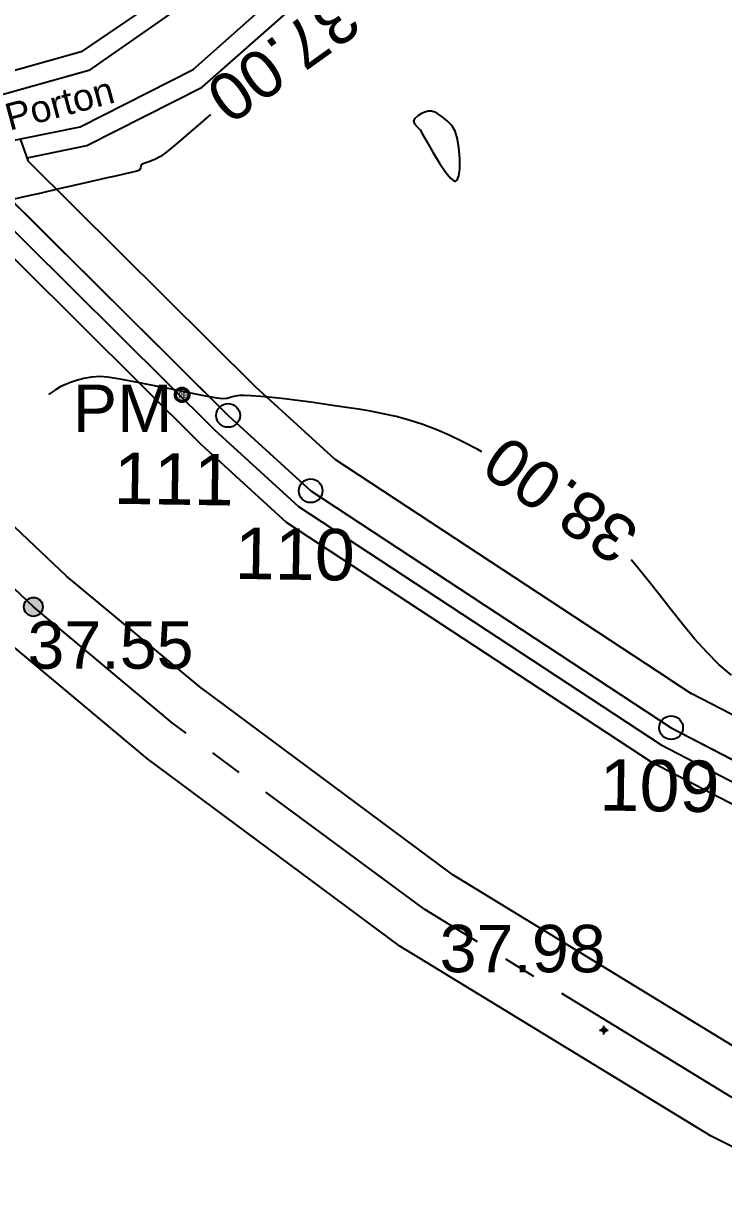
# Model space of a CAD drawing. Header units: millimetres. Extents: x 648844 to 649530, y 1246379 to 1246752.
# Drawn here: x 648963.3 to 649016.4, y 1246469.1 to 1246557.1 of the extents above; entities that cross this region are included whole.
import ezdxf
from ezdxf.enums import TextEntityAlignment as Align

# ---------------------------------------------------------------- set-up
doc = ezdxf.new("R2010")
doc.units = ezdxf.units.MM
doc.header["$LTSCALE"] = 20
doc.header["$MEASUREMENT"] = 0
doc.header["$PDMODE"] = 34
doc.header["$PDSIZE"] = 0.33
doc.linetypes.add('ACAD_ISO06W100', pattern=[36, 24, -3, 0, -3, 0, -3, 0, -3])
doc.linetypes.add('CENTER2', pattern=[1.125, 0.75, -0.125, 0.125, -0.125])
doc.layers.get('0').update_dxf_attribs({"linetype": 'CONTINUOUS'})
for name, color, linetype in [('aceras', 3, 'CONTINUOUS'), ('ANDENES-TITO', 2, 'CONTINUOUS'), ('CAMINO', 6, 'CONTINUOUS'), ('CARRETERA', 4, 'CONTINUOUS'), ('CONT-MNR2', 9, 'CONTINUOUS'), ('NIVELES', 2, 'CONTINUOUS'), ('PE', 3, 'CONTINUOUS'), ('PI', 2, 'CONTINUOUS'), ('POLGENERAL', 4, 'CONTINUOUS'), ('POLIGONO', 5, 'CONTINUOUS'), ('quebrada', 5, 'CONTINUOUS'), ('TEXTO', 3, 'CONTINUOUS')]:
    doc.layers.add(name, color=color, linetype=linetype)
doc.styles.add('ITALIC', font='ITALIC')
doc.styles.add('MINIMO', font='arial.ttf', dxfattribs={"height": 3.6})
doc.styles.add('ROTULOS', font='arial.ttf', dxfattribs={"height": 3.9})

# ---------------------------------------------------------------- blocks, each defined once
blk = doc.blocks.new('*U3737')
at = {"layer": 'CONT-MNR2', "elevation": 38, "flags": 128}
blk.add_lwpolyline([(646308.737, 1246797.258), (646308.789, 1246797.285), (646308.878, 1246797.388), (646308.975, 1246797.652), (646309.041, 1246798.162), (646309.041, 1246798.954), (646308.968, 1246799.79), (646308.845, 1246800.534), (646308.695, 1246801.048), (646308.439, 1246801.459), (646308.091, 1246801.829), (646307.716, 1246802.136), (646307.38, 1246802.361), (646307.149, 1246802.482), (646306.897, 1246802.551), (646306.651, 1246802.553), (646306.394, 1246802.491), (646306.152, 1246802.381), (646305.879, 1246802.21), (646305.651, 1246802.011), (646305.542, 1246801.817), (646305.614, 1246801.593), (646305.819, 1246801.379), (646306.045, 1246801.133), (646306.227, 1246800.823), (646306.568, 1246800.214), (646307.013, 1246799.437), (646307.507, 1246798.622), (646307.996, 1246797.901), (646308.346, 1246797.478), (646308.566, 1246797.295), (646308.686, 1246797.252)], close=True, dxfattribs=at)
blk = doc.blocks.new('*U3740')
at = {"layer": 'CONT-MNR2', "elevation": 38, "flags": 128}
for points in [[(646310.728, 1246776.726), (646310.415, 1246776.898), (646309.29, 1246777.482), (646308.248, 1246777.984), (646307.312, 1246778.392), (646306.254, 1246778.789), (646305.223, 1246779.117), (646304.219, 1246779.386), (646303.24, 1246779.606), (646302.288, 1246779.788), (646301.362, 1246779.942), (646300.461, 1246780.079), (646299.585, 1246780.208), (646298.734, 1246780.34), (646297.761, 1246780.488), (646296.755, 1246780.619), (646295.758, 1246780.733), (646294.812, 1246780.828), (646293.959, 1246780.903), (646293.241, 1246780.956), (646292.701, 1246780.985), (646292.38, 1246780.988), (646292.026, 1246780.936), (646291.724, 1246780.848), (646291.422, 1246780.763), (646291.07, 1246780.723), (646290.647, 1246780.78), (646289.804, 1246780.938), (646288.655, 1246781.166), (646287.316, 1246781.437), (646285.899, 1246781.721), (646284.521, 1246781.99), (646283.295, 1246782.216), (646282.336, 1246782.37), (646281.758, 1246782.422), (646281.138, 1246782.373), (646280.546, 1246782.267), (646280.004, 1246782.127), (646279.533, 1246781.974), (646279.153, 1246781.83), (646278.76, 1246781.637), (646278.407, 1246781.418), (646278.109, 1246781.211), (646277.88, 1246781.056)], [(646329.644, 1246759.778), (646328.694, 1246760.59), (646327.764, 1246761.518), (646326.85, 1246762.535), (646325.951, 1246763.615), (646325.063, 1246764.732), (646324.184, 1246765.86), (646323.31, 1246766.973), (646322.44, 1246768.044), (646322.034, 1246768.512)]]:
    blk.add_lwpolyline(points, dxfattribs=at)
at = {"layer": 'CONT-MNR2', "color": 3, "insert": (646316.694, 1246773.066, 38), "char_height": 3.6, "attachment_point": 5, "rotation": 145.04794, "style": 'MINIMO'}
blk.add_mtext('{38.00}', dxfattribs=at)
blk = doc.blocks.new('*U3742')
at = {"layer": 'CONT-MNR2', "elevation": 37, "flags": 128}
for points in [[(646315.547, 1246823.063), (646315.539, 1246823.06), (646315.486, 1246823.036), (646315.32, 1246822.959), (646314.962, 1246822.787), (646314.341, 1246822.477), (646313.594, 1246822.083), (646312.789, 1246821.625), (646311.995, 1246821.127), (646311.28, 1246820.61), (646310.714, 1246820.103), (646309.966, 1246819.355), (646309.092, 1246818.435), (646308.149, 1246817.411), (646307.193, 1246816.354), (646306.281, 1246815.331), (646305.467, 1246814.412), (646304.809, 1246813.667), (646304.363, 1246813.164), (646304.186, 1246812.972), (646304.047, 1246812.928), (646303.9, 1246812.929), (646303.735, 1246813.036), (646303.406, 1246813.274), (646302.993, 1246813.539), (646302.655, 1246813.702), (646302.424, 1246813.761), (646302.291, 1246813.758), (646302.232, 1246813.741), (646302.186, 1246813.716), (646302.097, 1246813.63), (646301.968, 1246813.425), (646301.808, 1246813.04), (646301.626, 1246812.456), (646301.463, 1246811.853), (646301.32, 1246811.333), (646301.196, 1246810.998), (646301.16, 1246810.935)], [(646290.162, 1246802.296), (646289.371, 1246801.625), (646288.511, 1246800.891), (646287.75, 1246800.24), (646287.118, 1246799.705), (646286.645, 1246799.318), (646286.362, 1246799.108), (646285.924, 1246798.887), (646285.474, 1246798.713), (646285.104, 1246798.578), (646284.908, 1246798.477), (646284.843, 1246798.27), (646284.775, 1246798.074), (646284.572, 1246797.996), (646284.148, 1246797.891), (646283.579, 1246797.765), (646282.946, 1246797.629), (646282.325, 1246797.491), (646281.791, 1246797.368), (646280.913, 1246797.168), (646279.801, 1246796.915), (646278.562, 1246796.633), (646277.305, 1246796.348), (646276.137, 1246796.083), (646275.168, 1246795.863), (646274.504, 1246795.712), (646274.255, 1246795.655), (646274.195, 1246795.629), (646274.141, 1246795.604)]]:
    blk.add_lwpolyline(points, dxfattribs=at)
at = {"layer": 'CONT-MNR2', "color": 3, "insert": (646295.67, 1246806.604, 37), "char_height": 3.6, "attachment_point": 5, "rotation": 215.72675, "style": 'MINIMO'}
blk.add_mtext('{37.00}', dxfattribs=at)

msp = doc.modelspace()

# ---------------------------------------------------------------- hatches: boundary and pattern name
at = {"layer": 'NIVELES'}
h = msp.add_hatch(color=256, dxfattribs=at)
edge = h.paths.add_edge_path()
edge.add_arc((648964.032, 1246512.815), 0.718, 0, 360)
at = {"layer": 'TEXTO'}
h = msp.add_hatch(color=256, dxfattribs=at)
edge = h.paths.add_edge_path()
edge.add_arc((648975.303, 1246528.906), 0.559, 0, 360)
h = msp.add_hatch(color=256, dxfattribs=at)
edge = h.paths.add_edge_path()
edge.add_arc((648975.303, 1246528.906), 0.559, 0, 360)

# ---------------------------------------------------------------- linework, layer by layer
at = {"color": 4}
msp.add_line((649012.275, 1246507.307), (649013.892, 1246506.244), dxfattribs=at)
at = {"color": 1, "ltscale": 10}
msp.add_point((649007.278, 1246480.712), dxfattribs=at)
at = {"layer": 'aceras', "elevation": 32.675}
msp.add_lwpolyline([(648957.113, 1246547.11), (648958.451, 1246543.314), (648976.727, 1246525.169), (648983.207, 1246519.249), (649010.852, 1246501.062), (649046.248, 1246482.668), (649055.537, 1246478.074), (649104.829, 1246463.391), (649120.84, 1246460.009)], dxfattribs=at)
at = {"layer": 'aceras', "color": 2, "elevation": 32.675}
msp.add_lwpolyline([(648958.597, 1246547.413), (648959.752, 1246544.136), (648977.761, 1246526.255), (648984.13, 1246520.437), (649011.612, 1246502.357), (649046.926, 1246484.006), (649056.088, 1246479.475), (649105.198, 1246464.846), (649122.477, 1246461.196)], dxfattribs=at)
at = {"layer": 'ANDENES-TITO', "color": 253}
for p, q in [((648976.326, 1246560.843), (648967.664, 1246554.916)), ((648976.827, 1246552.252), (648984.726, 1246559.213)), ((648967.664, 1246554.916), (648961.348, 1246553.144)), ((648968.073, 1246547.815), (648976.827, 1246552.252)), ((648963.551, 1246546.893), (648968.073, 1246547.815))]:
    msp.add_line(p, q, dxfattribs=at)
at = {"layer": 'CAMINO'}
for p, q in [((648976.149, 1246553.59), (648983.601, 1246560.205)), ((648977.243, 1246559.804), (648968.23, 1246553.517)), ((648968.23, 1246553.517), (648956.058, 1246550.103)), ((648968.23, 1246553.517, 0.829), (648958.953, 1246550.915, 0.829)), ((648967.575, 1246549.245), (648976.149, 1246553.59)), ((648957.113, 1246547.11), (648967.575, 1246549.245))]:
    msp.add_line(p, q, dxfattribs=at)
at = {"layer": 'CARRETERA', "linetype": 'ACAD_ISO06W100'}
for p, q in [((648966.539, 1246515.143), (648949.666, 1246531.174)), ((648976.65, 1246506.741), (648966.539, 1246515.143)), ((648995.838, 1246492.502), (648976.65, 1246506.741)), ((649018.367, 1246478.702), (648995.838, 1246492.502))]:
    msp.add_line(p, q, dxfattribs=at)
at = {"layer": 'CARRETERA', "color": 2, "linetype": 'CENTER2'}
msp.add_lwpolyline([(649385.498, 1246400.913), (649365.147, 1246403.899), (649342.944, 1246407.248), (649324.484, 1246410.055), (649314.408, 1246411.536), (649287.73, 1246415.512), (649272.649, 1246417.727), (649258.323, 1246419.909), (649239.409, 1246422.704), (649218.172, 1246425.841), (649196.758, 1246428.965), (649173.041, 1246432.464), (649151.669, 1246435.63), (649124.744, 1246439.689), (649105.022, 1246443.216), (649083.595, 1246448.283), (649064.636, 1246454.249), (649044.307, 1246462.068), (649016.889, 1246475.647), (648993.714, 1246489.85), (648974.551, 1246504.024), (648964.032, 1246512.815), (648947.195, 1246528.778), (648928.636, 1246549.456)], dxfattribs=at)
at = {"layer": 'CARRETERA', "linetype": 'ACAD_ISO06W100'}
msp.add_lwpolyline([(649384.824, 1246397.739), (649364.633, 1246400.615), (649342.184, 1246404.045), (649322.106, 1246407.064), (649309.242, 1246408.871), (649287.377, 1246412.144), (649272.24, 1246414.399), (649257.848, 1246416.575), (649238.549, 1246419.462), (649217.97, 1246422.471), (649196.309, 1246425.586), (649172.69, 1246429.11), (649150.72, 1246432.432), (649124.147, 1246436.417), (649106.21, 1246439.623), (649082.589, 1246445.148), (649063.827, 1246450.841), (649043.016, 1246458.992), (649015.409, 1246472.657), (648991.809, 1246487.078), (648972.679, 1246501.284), (648961.85, 1246510.366), (648944.081, 1246527.221), (648925.859, 1246547.575)], dxfattribs=at)
at = {"layer": 'NIVELES'}
msp.add_circle((648964.032, 1246512.815), 0.718, dxfattribs=at)
at = {"layer": 'PE', "linetype": 'ACAD_ISO06W100'}
for radius in [0.559, 0.559, 0.459, 0.459]:
    msp.add_circle((648975.303, 1246528.906), radius, dxfattribs=at)
at = {"layer": 'PI', "color": 4}
for centre in [(648978.796, 1246527.342), (648985.054, 1246521.625), (649012.372, 1246503.653)]:
    msp.add_circle(centre, 0.9, dxfattribs=at)
at = {"layer": 'POLGENERAL', "color": 4}
for p, q in [((648963.653, 1246546.604), (648963.048, 1246548.321)), ((648980.866, 1246529.514), (648963.653, 1246546.604)), ((648986.902, 1246524), (648980.866, 1246529.514)), ((649012.275, 1246507.307), (648986.902, 1246524)), ((649048.961, 1246488.019), (649013.892, 1246506.244))]:
    msp.add_line(p, q, dxfattribs=at)
at = {"layer": 'POLGENERAL'}
for p, q in [((648961.052, 1246544.959), (648978.796, 1246527.342)), ((648978.796, 1246527.342), (648985.054, 1246521.625)), ((648985.054, 1246521.625), (649012.372, 1246503.653)), ((649012.372, 1246503.653), (649047.604, 1246485.344))]:
    msp.add_line(p, q, dxfattribs=at)
at = {"layer": 'POLGENERAL', "color": 4}
msp.add_lwpolyline([(648960.08, 1246547.716), (648961.052, 1246544.959), (648978.796, 1246527.342), (648985.054, 1246521.625), (649012.372, 1246503.653), (649047.604, 1246485.344), (649056.638, 1246480.877), (649105.568, 1246466.301), (649122.057, 1246462.818)], dxfattribs=at)
at = {"layer": 'POLIGONO', "color": 5}
for centre in [(648978.796, 1246527.342), (648978.796, 1246527.342), (648985.054, 1246521.625), (648985.054, 1246521.625), (649012.372, 1246503.653), (649012.372, 1246503.653)]:
    msp.add_circle(centre, 0.9, dxfattribs=at)

# ---------------------------------------------------------------- block references
at = {"layer": 'CONT-MNR2'}
for name in ['*U3742', '*U3737', '*U3740']:
    msp.add_blockref(name, (2687.306, -252.134), dxfattribs=at)

# ---------------------------------------------------------------- texts
at = {"layer": 'NIVELES', "style": 'MINIMO'}
for s, p in [('37.55', (648963.589, 1246508.128)), ('37.98', (648994.83, 1246485.098))]:
    msp.add_text(s, height=3.6, dxfattribs=at).set_placement(p)
at = {"layer": 'PE', "linetype": 'ACAD_ISO06W100', "insert": (648975.006, 1246529.086), "char_height": 0.42, "width": 1.79024, "attachment_point": 1, "style": 'ITALIC'}
msp.add_mtext('{\\fVerdana|b0|i0|c0|p34;PE}', dxfattribs=at)
msp.add_mtext('{\\fVerdana|b0|i0|c0|p34;PE}', dxfattribs=at)
at = {"layer": 'PI', "color": 2, "style": 'ROTULOS'}
for s, p in [('111', (648974.645, 1246520.572)), ('110', (648983.826, 1246514.877)), ('109', (649011.47, 1246497.307))]:
    msp.add_text(s, height=3.9, rotation=359.12346, dxfattribs=at).set_placement(p, align=Align.CENTER)
at = {"layer": 'quebrada', "style": 'MINIMO'}
msp.add_text('Porton', height=2.0411, rotation=15, dxfattribs=at).set_placement((648962.221, 1246548.932))
at = {"layer": 'TEXTO', "style": 'MINIMO'}
msp.add_text('PM', height=3.6, dxfattribs=at).set_placement((648967.024, 1246526.077))

doc.saveas('drawing.dxf')
